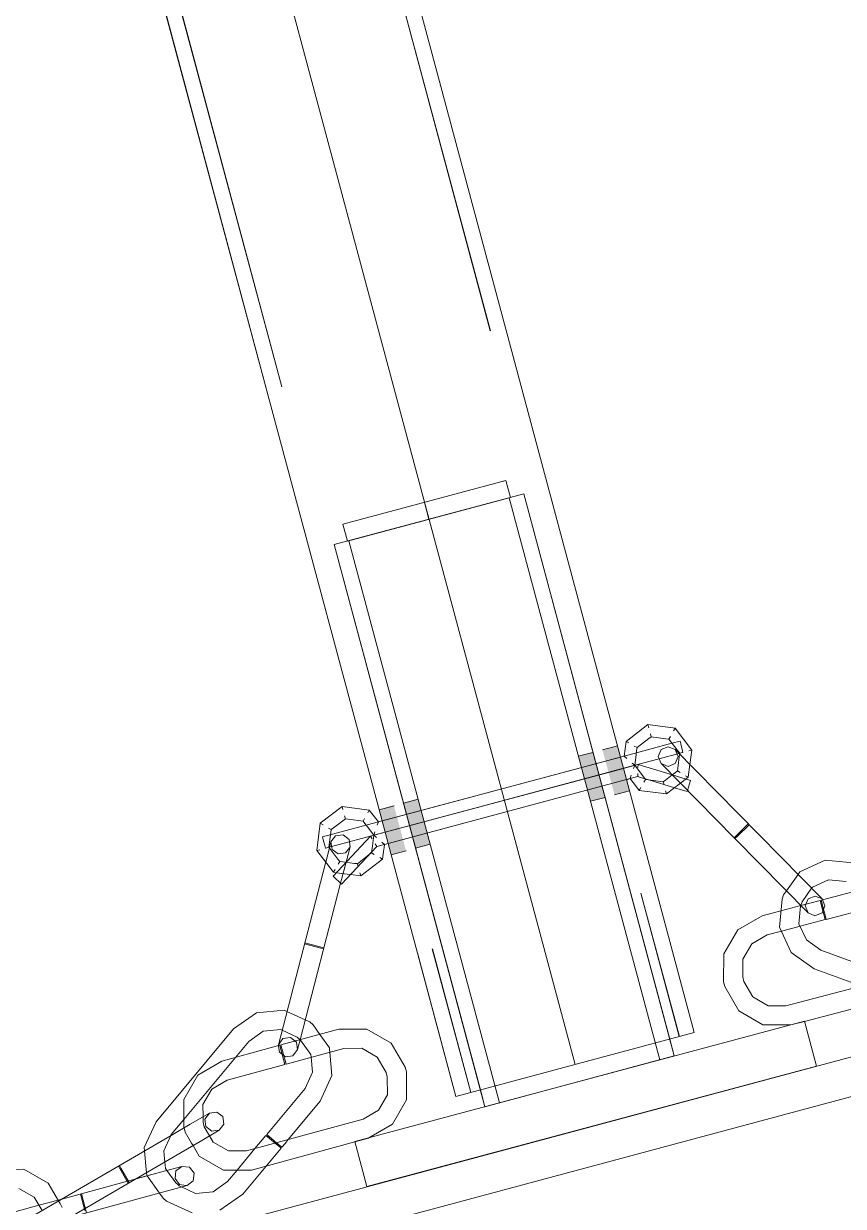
# Model space of a CAD drawing. Header units: millimetres. Extents: x -753 to 90, y 56274 to 56868.
# Drawn here: x -370.289 to -367.471, y 56741.739 to 56745.803 of the extents above; entities that cross this region are included whole.
import ezdxf

# ---------------------------------------------------------------- set-up
doc = ezdxf.new("R2010")
doc.units = ezdxf.units.MM
doc.linetypes.add('XKITLINE00', pattern=[0])
doc.linetypes.add('XKITLINE02', pattern=[4, 2, -2])
for name, color, linetype, lineweight in [('Cota', 4, 'Continuous', 0), ('Parafuso', 3, 'Continuous', 0), ('Peça', 2, 'Continuous', 0)]:
    doc.layers.add(name, color=color, linetype=linetype, lineweight=lineweight)

# ---------------------------------------------------------------- blocks, each defined once
blk = doc.blocks.new('*A1312')
at = {"layer": 'Peça', "color": 1, "linetype": 'XKITLINE00', "lineweight": 0}
for p, q in [((-398.5629, 56733.9141), (-252.5628, 56773.0337)), ((-398.5287, 56733.7866), (-252.5628, 56772.8971))]:
    blk.add_line(p, q, dxfattribs=at)
blk = doc.blocks.new('*A1711')
at = {"layer": 'Peça', "color": 7, "linetype": 'XKITLINE02', "lineweight": 0}
for p, q in [((-372.308, 56758.2703), (-368.0348, 56742.3224)), ((-373.0247, 56758.0783), (-368.7515, 56742.1303)), ((-373.0759, 56758.0646), (-368.8027, 56742.1166)), ((-368.2372, 56743.2827), (-368.2166, 56743.2055)), ((-367.984, 56742.336), (-368.8027, 56742.1166))]:
    blk.add_line(p, q, dxfattribs=at)
at = {"layer": 'Peça', "color": 4, "linetype": 'XKITLINE00', "lineweight": 0}
for p, q in [((-372.2103, 56758.1103), (-368.2372, 56743.2827)), ((-368.2166, 56743.2055), (-367.9836, 56742.3361)), ((-367.9836, 56742.3361), (-367.984, 56742.336))]:
    blk.add_line(p, q, dxfattribs=at)
blk = doc.blocks.new('*A1712')
at = {"layer": 'Peça', "color": 7, "linetype": 'XKITLINE02', "lineweight": 0}
for p, q in [((-372.3082, 56758.2703), (-368.0352, 56742.3222)), ((-373.0249, 56758.0783), (-368.752, 56742.1302)), ((-368.2377, 56743.2825), (-368.217, 56743.2053)), ((-369.0568, 56743.0631), (-369.0361, 56742.9859))]:
    blk.add_line(p, q, dxfattribs=at)
at = {"layer": 'Peça', "color": 4, "linetype": 'XKITLINE00', "lineweight": 0}
for p, q in [((-372.2104, 56758.1102), (-368.2377, 56743.2825)), ((-373.0295, 56757.8908), (-369.0568, 56743.0631)), ((-368.217, 56743.2053), (-367.984, 56742.336)), ((-369.0361, 56742.9859), (-368.8031, 56742.1165)), ((-367.984, 56742.336), (-368.8031, 56742.1165))]:
    blk.add_line(p, q, dxfattribs=at)
blk = doc.blocks.new('*A1713')
at = {"layer": 'Peça', "color": 4, "linetype": 'XKITLINE00', "lineweight": 0}
for p, q in [((-368.0973, 56743.3087), (-368.1075, 56743.2847)), ((-368.1075, 56743.2847), (-368.0977, 56743.2606)), ((-368.0732, 56743.3184), (-368.0973, 56743.3087)), ((-368.0493, 56743.3083), (-368.0732, 56743.3184)), ((-368.0493, 56743.3083), (-367.5442, 56742.7951)), ((-368.0977, 56743.2606), (-367.8466, 56743.0054)), ((-367.8052, 56743.0462), (-367.8466, 56743.0054)), ((-367.8367, 56743.0096), (-367.7953, 56743.0503)), ((-367.7981, 56743.0531), (-367.8052, 56743.0462)), ((-367.8438, 56743.0026), (-367.8466, 56743.0054)), ((-367.8438, 56743.0026), (-367.8367, 56743.0096)), ((-367.8438, 56743.0026), (-367.5927, 56742.7474)), ((-367.621, 56742.8879), (-367.5336, 56742.9282)), ((-367.5336, 56742.9282), (-367.4377, 56742.9194)), ((-367.621, 56742.8879), (-367.627, 56742.8793)), ((-367.5775, 56742.8356), (-367.5802, 56742.8318)), ((-367.5775, 56742.8356), (-367.522, 56742.8612)), ((-367.522, 56742.8612), (-367.4612, 56742.8556)), ((-367.6909, 56742.6983), (-367.6821, 56742.7942)), ((-367.6821, 56742.7942), (-367.6765, 56742.8092)), ((-367.6765, 56742.8092), (-367.6669, 56742.8229)), ((-367.5344, 56742.771), (-367.5442, 56742.7951)), ((-367.3947, 56742.8311), (-367.5429, 56742.792)), ((-367.6857, 56742.7544), (-367.7503, 56742.7374)), ((-367.6238, 56742.7099), (-367.6183, 56742.7707)), ((-367.6183, 56742.7707), (-367.6175, 56742.7727)), ((-367.6173, 56742.7724), (-367.6177, 56742.7723)), ((-367.5446, 56742.7471), (-367.5344, 56742.771)), ((-367.5417, 56742.7539), (-367.5338, 56742.7241)), ((-367.5391, 56742.7599), (-367.5325, 56742.7348)), ((-367.3307, 56742.7776), (-367.5299, 56742.7251)), ((-367.8339, 56742.6896), (-367.7503, 56742.7374)), ((-367.5338, 56742.7241), (-367.6199, 56742.7014)), ((-367.5927, 56742.7474), (-367.5687, 56742.7373)), ((-367.5687, 56742.7373), (-367.5446, 56742.7471)), ((-367.5299, 56742.7251), (-367.5325, 56742.7348)), ((-367.8824, 56742.6064), (-367.8339, 56742.6896)), ((-367.786, 56742.6413), (-367.733, 56742.6716)), ((-367.6844, 56742.6844), (-367.733, 56742.6716)), ((-367.6505, 56742.6109), (-367.6909, 56742.6983)), ((-367.5983, 56742.6544), (-367.6238, 56742.7099)), ((-367.8168, 56742.5885), (-367.786, 56742.6413)), ((-367.5983, 56742.6544), (-367.5484, 56742.6192)), ((-367.8824, 56742.6064), (-367.8828, 56742.5101)), ((-367.817, 56742.5274), (-367.8168, 56742.5885)), ((-367.6505, 56742.6109), (-367.5719, 56742.5554)), ((-367.5484, 56742.6192), (-367.3551, 56742.5479)), ((-367.5719, 56742.5554), (-367.3786, 56742.4841)), ((-367.8828, 56742.5101), (-367.8787, 56742.4946)), ((-367.813, 56742.512), (-367.817, 56742.5274)), ((-367.7826, 56742.4589), (-367.813, 56742.512)), ((-367.8309, 56742.411), (-367.8787, 56742.4946)), ((-367.4107, 56742.496), (-367.6688, 56742.4279)), ((-367.7826, 56742.4589), (-367.7299, 56742.4282)), ((-367.7299, 56742.4282), (-367.6688, 56742.4279)), ((-367.2994, 56742.455), (-367.6049, 56742.3745)), ((-367.8309, 56742.411), (-367.7477, 56742.3626)), ((-367.6539, 56742.3622), (-367.7477, 56742.3626))]:
    blk.add_line(p, q, dxfattribs=at)
at = {"layer": 'Peça', "color": 7, "linetype": 'XKITLINE02', "lineweight": 0}
for p, q in [((-368.0496, 56743.2602), (-368.0395, 56743.2842)), ((-368.0448, 56743.2973), (-368.0493, 56743.3083)), ((-368.0395, 56743.2842), (-368.0448, 56743.2973)), ((-368.0977, 56743.2606), (-368.0738, 56743.2504)), ((-368.0738, 56743.2504), (-368.0496, 56743.2602)), ((-367.8367, 56743.0096), (-367.8438, 56743.0026)), ((-367.627, 56742.8793), (-367.6611, 56742.8311)), ((-367.6669, 56742.8229), (-367.6611, 56742.8311)), ((-367.5802, 56742.8318), (-367.6127, 56742.7857)), ((-367.6024, 56742.7716), (-367.5923, 56742.7955)), ((-367.5923, 56742.7955), (-367.5682, 56742.8053)), ((-367.5682, 56742.8053), (-367.5551, 56742.7997)), ((-367.5551, 56742.7997), (-367.5442, 56742.7951)), ((-367.5473, 56742.7909), (-367.5429, 56742.792)), ((-367.6177, 56742.7723), (-367.6857, 56742.7544)), ((-367.6175, 56742.7727), (-367.6127, 56742.7857)), ((-367.6173, 56742.7724), (-367.5511, 56742.7899)), ((-367.5927, 56742.7474), (-367.6024, 56742.7716)), ((-367.5511, 56742.7899), (-367.5417, 56742.7539)), ((-367.5473, 56742.7909), (-367.5391, 56742.7599)), ((-367.5325, 56742.7348), (-367.5299, 56742.7251)), ((-367.675, 56742.6869), (-367.6844, 56742.6844)), ((-367.6199, 56742.7014), (-367.675, 56742.6869)), ((-367.6514, 56742.3622), (-367.6539, 56742.3622)), ((-367.6049, 56742.3745), (-367.6514, 56742.3622))]:
    blk.add_line(p, q, dxfattribs=at)
blk = doc.blocks.new('*A1793')
at = {"layer": 'Parafuso', "color": 7, "linetype": 'XKITLINE02', "lineweight": 0}
for p, q in [((-368.2988, 56743.3076), (-368.2476, 56743.3213)), ((-368.3822, 56743.2853), (-368.3319, 56743.2987)), ((-368.2574, 56743.1531), (-368.2062, 56743.1668)), ((-368.9829, 56743.1243), (-368.9327, 56743.1378)), ((-368.3408, 56743.1307), (-368.2905, 56743.1442)), ((-369.0667, 56743.1019), (-369.0155, 56743.1156)), ((-369.0253, 56742.9473), (-368.9741, 56742.961)), ((-368.9415, 56742.9698), (-368.8913, 56742.9832))]:
    blk.add_line(p, q, dxfattribs=at)
blk = doc.blocks.new('*A1794')
at = {"layer": 'Parafuso'}
for points in [[(-368.2992, 56743.3075), (-368.248, 56743.3212), (-368.2066, 56743.1667), (-368.2578, 56743.1529)], [(-368.3822, 56743.2853), (-368.3319, 56743.2987), (-368.2905, 56743.1442), (-368.3408, 56743.1307)], [(-368.9829, 56743.1243), (-368.9327, 56743.1378), (-368.8913, 56742.9832), (-368.9415, 56742.9698)], [(-369.0671, 56743.1018), (-369.0159, 56743.1155), (-368.9745, 56742.9609), (-369.0257, 56742.9472)]]:
    blk.add_hatch(color=7, dxfattribs=at).paths.add_polyline_path(points, flags=17)
at = {"layer": 'Parafuso', "color": 7, "linetype": 'XKITLINE00', "lineweight": 0}
for p, q in [((-368.248, 56743.3212), (-368.2992, 56743.3075)), ((-368.3319, 56743.2987), (-368.3822, 56743.2853)), ((-368.2066, 56743.1667), (-368.2578, 56743.1529)), ((-368.9327, 56743.1378), (-368.9829, 56743.1243)), ((-368.2905, 56743.1442), (-368.3408, 56743.1307)), ((-369.0159, 56743.1155), (-369.0671, 56743.1018)), ((-368.9745, 56742.9609), (-369.0257, 56742.9472)), ((-368.8913, 56742.9832), (-368.9415, 56742.9698))]:
    blk.add_line(p, q, dxfattribs=at)
blk = doc.blocks.new('*A1795')
at = {"layer": 'Peça', "color": 7, "linetype": 'XKITLINE02', "lineweight": 0}
for p, q in [((-369.2211, 56744.0129), (-368.57, 56744.1874)), ((-368.1026, 56742.2421), (-368.6203, 56744.1739)), ((-368.57, 56744.1874), (-368.0524, 56742.2555)), ((-369.2211, 56744.0129), (-368.7034, 56742.0811)), ((-369.1708, 56744.0264), (-368.6532, 56742.0946)), ((-368.0524, 56742.2555), (-368.7034, 56742.0811))]:
    blk.add_line(p, q, dxfattribs=at)
blk = doc.blocks.new('*A1796')
at = {"layer": 'Peça', "color": 4, "linetype": 'XKITLINE00', "lineweight": 0}
for p, q in [((-367.6051, 56742.3753), (-369.1506, 56741.9612)), ((-367.5637, 56742.2207), (-367.6051, 56742.3753)), ((-367.5637, 56742.2207), (-369.1092, 56741.8066)), ((-369.1092, 56741.8066), (-369.1506, 56741.9612))]:
    blk.add_line(p, q, dxfattribs=at)
blk = doc.blocks.new('*A1797')
at = {"layer": 'Peça', "color": 7, "linetype": 'XKITLINE02', "lineweight": 0}
for p, q in [((-367.6051, 56742.3753), (-369.1506, 56741.9612)), ((-367.6051, 56742.3753), (-367.5637, 56742.2207)), ((-367.5637, 56742.2207), (-369.1092, 56741.8066)), ((-369.1506, 56741.9612), (-369.1092, 56741.8066))]:
    blk.add_line(p, q, dxfattribs=at)
blk = doc.blocks.new('*A1798')
at = {"layer": 'Peça', "color": 4, "linetype": 'XKITLINE00', "lineweight": 0}
for p, q in [((-368.2179, 56743.3367), (-368.143, 56743.3942)), ((-368.143, 56743.3942), (-368.0495, 56743.3818)), ((-368.1402, 56743.3837), (-368.143, 56743.3942)), ((-368.1346, 56743.3628), (-368.1318, 56743.3523)), ((-368.0549, 56743.3725), (-368.0495, 56743.3818)), ((-368.0495, 56743.3818), (-367.992, 56743.307)), ((-368.2246, 56743.2861), (-368.2179, 56743.3367)), ((-368.2179, 56743.3367), (-368.2085, 56743.3313)), ((-368.1898, 56743.3205), (-368.1804, 56743.3151)), ((-368.1397, 56743.3463), (-368.1804, 56743.3151)), ((-368.1397, 56743.3463), (-368.1318, 56743.3523)), ((-368.1318, 56743.3523), (-368.081, 56743.3457)), ((-368.081, 56743.3457), (-368.0711, 56743.3443)), ((-368.0657, 56743.3537), (-368.0711, 56743.3443)), ((-368.0711, 56743.3443), (-368.0399, 56743.3037)), ((-368.2342, 56743.2835), (-368.2376, 56743.2826)), ((-368.2342, 56743.2835), (-368.2246, 56743.2861)), ((-368.2246, 56743.2861), (-368.2155, 56743.2782)), ((-368.1836, 56743.2908), (-368.1884, 56743.2544)), ((-368.1817, 56743.3052), (-368.1836, 56743.2908)), ((-368.1817, 56743.3052), (-368.1804, 56743.3151)), ((-368.0399, 56743.3037), (-368.0338, 56743.2958)), ((-368.0338, 56743.2958), (-368.0342, 56743.293)), ((-368.0234, 56743.2986), (-368.0338, 56743.2958)), ((-368.0025, 56743.3042), (-367.992, 56743.307)), ((-367.992, 56743.307), (-367.9986, 56743.2568)), ((-368.1884, 56743.2544), (-368.2273, 56743.2439)), ((-368.2239, 56743.2449), (-368.2273, 56743.2439)), ((-368.1974, 56743.2623), (-368.1884, 56743.2544)), ((-368.1923, 56743.243), (-368.1884, 56743.2544)), ((-368.1511, 56743.2058), (-368.1884, 56743.2544)), ((-368.2135, 56743.2062), (-368.2169, 56743.2053)), ((-368.2135, 56743.2062), (-368.2039, 56743.2088)), ((-368.2039, 56743.2088), (-368.2, 56743.2202)), ((-368.1978, 56743.2009), (-368.2039, 56743.2088)), ((-368.1978, 56743.2009), (-368.1889, 56743.1894)), ((-368.1565, 56743.1964), (-368.1511, 56743.2058)), ((-368.1412, 56743.2045), (-368.1511, 56743.2058)), ((-368.1412, 56743.2045), (-368.0904, 56743.1978)), ((-368.0825, 56743.2039), (-368.0904, 56743.1978)), ((-368.0876, 56743.1873), (-368.0904, 56743.1978)), ((-368.0594, 56743.2216), (-368.0825, 56743.2039)), ((-368.1889, 56743.1894), (-368.1728, 56743.1683)), ((-368.1728, 56743.1683), (-368.1673, 56743.1777)), ((-368.1728, 56743.1683), (-368.0792, 56743.156)), ((-368.082, 56743.1664), (-368.0792, 56743.156)), ((-368.0792, 56743.156), (-368.0311, 56743.1929)), ((-369.0568, 56743.0632), (-369.2613, 56743.0084)), ((-369.2587, 56742.9987), (-369.2613, 56743.0084)), ((-369.2536, 56742.9794), (-369.2587, 56742.9987)), ((-369.0465, 56743.0245), (-369.251, 56742.9698)), ((-369.0964, 56743.0112), (-369.2251, 56742.8732)), ((-369.0465, 56743.0245), (-369.0964, 56743.0112)), ((-369.091, 56743.0022), (-369.0964, 56743.0112)), ((-369.251, 56742.9698), (-369.2536, 56742.9794)), ((-369.075, 56742.9755), (-369.1958, 56742.8459)), ((-369.075, 56742.9755), (-369.0803, 56742.9844)), ((-369.0653, 56742.9781), (-369.075, 56742.9755)), ((-369.0361, 56742.9859), (-369.0653, 56742.9781)), ((-369.2251, 56742.8732), (-369.1958, 56742.8459))]:
    blk.add_line(p, q, dxfattribs=at)
at = {"layer": 'Peça', "color": 7, "linetype": 'XKITLINE02', "lineweight": 0}
for p, q in [((-368.143, 56743.3942), (-368.1402, 56743.3837)), ((-368.1318, 56743.3523), (-368.1346, 56743.3628)), ((-368.0495, 56743.3818), (-368.0549, 56743.3725)), ((-368.2179, 56743.3367), (-368.2085, 56743.3313)), ((-368.1804, 56743.3151), (-368.1898, 56743.3205)), ((-368.0711, 56743.3443), (-368.0657, 56743.3537)), ((-368.2376, 56743.2826), (-369.0568, 56743.0632)), ((-368.2246, 56743.2861), (-368.2155, 56743.2782)), ((-368.0342, 56743.293), (-368.0405, 56743.245)), ((-368.0338, 56743.2958), (-368.0234, 56743.2986)), ((-367.992, 56743.307), (-368.0025, 56743.3042)), ((-368.2273, 56743.2439), (-369.0465, 56743.0245)), ((-368.2273, 56743.2439), (-369.0465, 56743.0245)), ((-368.1884, 56743.2544), (-368.1974, 56743.2623)), ((-368.1884, 56743.2544), (-368.1923, 56743.243)), ((-368.0405, 56743.245), (-368.0418, 56743.2351)), ((-367.9986, 56743.2568), (-368.0042, 56743.2141)), ((-368.2169, 56743.2053), (-369.0361, 56742.9859)), ((-368.2039, 56743.2088), (-368.2, 56743.2202)), ((-368.1511, 56743.2058), (-368.1565, 56743.1964)), ((-368.0904, 56743.1978), (-368.0876, 56743.1873)), ((-368.0514, 56743.2277), (-368.0594, 56743.2216)), ((-368.0514, 56743.2277), (-368.0498, 56743.229)), ((-368.0498, 56743.229), (-368.0418, 56743.2351)), ((-368.0418, 56743.2351), (-368.0325, 56743.2296)), ((-368.0325, 56743.2296), (-368.0418, 56743.2351)), ((-368.0254, 56743.1972), (-368.0043, 56743.2134)), ((-368.0137, 56743.2188), (-368.0043, 56743.2134)), ((-368.0137, 56743.2188), (-368.0043, 56743.2134)), ((-368.0043, 56743.2134), (-368.0042, 56743.2141)), ((-368.1728, 56743.1683), (-368.1673, 56743.1777)), ((-368.0792, 56743.156), (-368.082, 56743.1664)), ((-368.0254, 56743.1972), (-368.0311, 56743.1929)), ((-369.2613, 56743.0084), (-369.2587, 56742.9987)), ((-369.2587, 56742.9987), (-369.2536, 56742.9794)), ((-369.0964, 56743.0112), (-369.091, 56743.0022)), ((-369.2536, 56742.9794), (-369.251, 56742.9698)), ((-369.075, 56742.9755), (-369.0803, 56742.9844))]:
    blk.add_line(p, q, dxfattribs=at)
blk = doc.blocks.new('*A1799')
at = {"layer": 'Peça', "color": 7, "linetype": 'XKITLINE02', "lineweight": 0}
for p, q in [((-369.1912, 56744.0831), (-368.6309, 56744.2332)), ((-368.6309, 56744.2332), (-368.6154, 56744.1752)), ((-368.6154, 56744.1752), (-369.1757, 56744.0251)), ((-368.6154, 56744.1752), (-368.6291, 56744.1715)), ((-368.9111, 56744.1581), (-368.8955, 56744.1002)), ((-369.1757, 56744.0251), (-369.1912, 56744.0831))]:
    blk.add_line(p, q, dxfattribs=at)
blk = doc.blocks.new('*A1800')
at = {"layer": 'Peça', "color": 7, "linetype": 'XKITLINE02', "lineweight": 0}
for p, q in [((-369.2211, 56744.0129), (-368.57, 56744.1874)), ((-368.6203, 56744.1739), (-368.1026, 56742.2421)), ((-368.57, 56744.1874), (-368.0679, 56742.3135)), ((-369.2211, 56744.0129), (-368.719, 56742.1391)), ((-369.1708, 56744.0264), (-368.6532, 56742.0946)), ((-368.0524, 56742.2555), (-368.7034, 56742.0811))]:
    blk.add_line(p, q, dxfattribs=at)
at = {"layer": 'Peça', "color": 4, "linetype": 'XKITLINE00', "lineweight": 0}
for p, q in [((-368.0679, 56742.3135), (-368.0524, 56742.2555)), ((-368.719, 56742.1391), (-368.7034, 56742.0811))]:
    blk.add_line(p, q, dxfattribs=at)
blk = doc.blocks.new('*A1801')
at = {"layer": 'Peça', "color": 7, "linetype": 'XKITLINE02', "lineweight": 0}
for p, q in [((-369.2167, 56743.012), (-369.2324, 56742.9913)), ((-369.1909, 56743.0157), (-369.2167, 56743.012)), ((-369.1702, 56743), (-369.1909, 56743.0157)), ((-369.169, 56742.9917), (-369.1702, 56743)), ((-369.2505, 56742.9214), (-369.2378, 56742.9705)), ((-369.2375, 56742.9716), (-369.2324, 56742.9913)), ((-369.237, 56742.9735), (-369.2341, 56742.9846)), ((-369.2341, 56742.9846), (-369.2324, 56742.9913)), ((-369.2315, 56742.9853), (-369.2324, 56742.9913)), ((-369.2288, 56742.9655), (-369.2315, 56742.9853)), ((-369.208, 56742.9498), (-369.2288, 56742.9655)), ((-369.1822, 56742.9534), (-369.1737, 56742.9648)), ((-369.1737, 56742.9648), (-369.1666, 56742.9742)), ((-369.208, 56742.9498), (-369.1822, 56742.9534)), ((-369.1803, 56742.9212), (-369.1991, 56742.8489)), ((-369.3233, 56742.6409), (-369.2671, 56742.6263)), ((-369.3223, 56742.6448), (-369.2565, 56742.6277)), ((-369.2575, 56742.6238), (-369.2671, 56742.6263)), ((-369.2671, 56742.6263), (-369.2575, 56742.6238)), ((-369.3836, 56742.4087), (-369.3208, 56742.3797)), ((-369.4132, 56742.2944), (-369.4061, 56742.3038)), ((-369.4061, 56742.3038), (-369.3975, 56742.3151)), ((-369.4003, 56742.3441), (-369.3491, 56742.3205)), ((-369.3975, 56742.3151), (-369.3718, 56742.3187)), ((-369.3718, 56742.3187), (-369.351, 56742.3031)), ((-369.3491, 56742.3205), (-369.3385, 56742.3116)), ((-369.3386, 56742.3112), (-369.3474, 56742.2773)), ((-369.3386, 56742.3112), (-369.3423, 56742.297)), ((-369.3382, 56742.3113), (-369.3368, 56742.3102)), ((-369.3021, 56742.261), (-369.3368, 56742.3102)), ((-369.2703, 56742.3298), (-369.2378, 56742.2839)), ((-369.4114, 56742.2811), (-369.4128, 56742.291)), ((-369.4096, 56742.2686), (-369.4114, 56742.2811)), ((-369.4096, 56742.2686), (-369.4, 56742.2613)), ((-369.3631, 56742.2565), (-369.3474, 56742.2773)), ((-369.351, 56742.3031), (-369.3474, 56742.2773)), ((-369.2373, 56742.2786), (-369.2378, 56742.2839)), ((-369.2373, 56742.2786), (-369.2364, 56742.2686)), ((-369.5607, 56742.2508), (-369.7379, 56742.0378)), ((-369.3948, 56742.2574), (-369.3888, 56742.2529)), ((-369.3906, 56742.2266), (-369.3932, 56742.2362)), ((-369.3888, 56742.2529), (-369.3631, 56742.2565)), ((-369.3016, 56742.2603), (-369.3021, 56742.261)), ((-369.3016, 56742.2603), (-369.3008, 56742.2511)), ((-369.6722, 56742.0351), (-369.6722, 56742.0466)), ((-369.6722, 56742.0276), (-369.6722, 56742.0351)), ((-369.668, 56742.0122), (-369.6722, 56742.0276)), ((-369.6663, 56742.0385), (-369.6505, 56742.0592)), ((-369.6628, 56742.0127), (-369.6663, 56742.0385)), ((-369.783, 56741.982), (-369.807, 56741.93)), ((-369.7336, 56741.9943), (-369.7375, 56742.0086)), ((-369.7115, 56741.9565), (-369.7336, 56741.9943)), ((-369.668, 56742.0122), (-369.6498, 56741.981)), ((-369.642, 56741.997), (-369.6628, 56742.0127)), ((-369.642, 56741.997), (-369.628, 56741.9989)), ((-369.628, 56741.9989), (-369.6163, 56742.0005)), ((-369.4534, 56741.9857), (-369.4457, 56741.9793)), ((-369.7115, 56741.9565), (-369.7065, 56741.9479)), ((-369.4037, 56741.9391), (-369.4551, 56741.8774)), ((-369.4242, 56741.9563), (-369.4113, 56741.9455)), ((-369.4242, 56741.9563), (-369.4149, 56741.9485)), ((-369.4195, 56741.9575), (-369.4011, 56741.9422)), ((-369.4149, 56741.9485), (-369.4113, 56741.9455)), ((-369.4113, 56741.9455), (-369.4037, 56741.9391)), ((-369.4037, 56741.9391), (-369.4113, 56741.9455)), ((-369.4011, 56741.9422), (-369.3904, 56741.9552)), ((-369.3904, 56741.9552), (-369.3793, 56741.9685)), ((-369.1039, 56741.973), (-369.1503, 56741.9604)), ((-369.1039, 56741.973), (-369.1017, 56741.9743)), ((-369.8729, 56741.9296), (-369.8671, 56741.8658)), ((-369.8045, 56741.9023), (-369.807, 56741.93)), ((-369.8045, 56741.9023), (-369.8035, 56741.8914)), ((-369.4936, 56741.9374), (-369.5551, 56741.8635)), ((-369.9633, 56741.877), (-369.929, 56741.8182)), ((-369.9598, 56741.879), (-369.9548, 56741.8704)), ((-369.9548, 56741.8704), (-369.9598, 56741.879)), ((-369.9548, 56741.8704), (-369.9256, 56741.8202)), ((-369.8661, 56741.8549), (-369.8671, 56741.8658)), ((-369.7964, 56741.8621), (-369.7662, 56741.8193)), ((-369.7685, 56741.8345), (-369.7652, 56741.8603)), ((-369.7652, 56741.8603), (-369.754, 56741.869)), ((-369.754, 56741.869), (-369.7446, 56741.8762)), ((-369.818, 56741.8562), (-370.1575, 56741.7638)), ((-369.8639, 56741.8437), (-369.8221, 56741.7846)), ((-369.7526, 56741.8139), (-369.7685, 56741.8345)), ((-369.7662, 56741.8193), (-369.7579, 56741.8124)), ((-370.0787, 56741.7251), (-370.0939, 56741.7811)), ((-370.09, 56741.7821), (-370.0722, 56741.7165)), ((-369.7579, 56741.8124), (-369.7539, 56741.8091)), ((-369.7539, 56741.8091), (-369.7459, 56741.8054)), ((-369.7526, 56741.8139), (-369.7385, 56741.8121)), ((-369.7385, 56741.8121), (-369.7268, 56741.8106)), ((-370.2362, 56741.7423), (-370.1706, 56741.7602)), ((-370.1706, 56741.7602), (-370.2362, 56741.7423)), ((-370.1638, 56741.7486), (-370.1688, 56741.7572)), ((-370.156, 56741.7352), (-370.1638, 56741.7486))]:
    blk.add_line(p, q, dxfattribs=at)
at = {"layer": 'Peça', "color": 4, "linetype": 'XKITLINE00', "lineweight": 0}
for p, q in [((-369.2375, 56742.9716), (-369.2378, 56742.9705)), ((-369.2375, 56742.9716), (-369.237, 56742.9735)), ((-369.1666, 56742.9742), (-369.1803, 56742.9212)), ((-369.1666, 56742.9742), (-369.169, 56742.9917)), ((-369.2515, 56742.9177), (-369.4132, 56742.2944)), ((-369.2515, 56742.9177), (-369.2505, 56742.9214)), ((-369.1991, 56742.8489), (-369.3386, 56742.3112)), ((-369.5676, 56742.3488), (-369.4889, 56742.4043)), ((-369.4889, 56742.4043), (-369.3931, 56742.4131)), ((-369.3931, 56742.4131), (-369.3836, 56742.4087)), ((-369.8337, 56742.029), (-369.5676, 56742.3488)), ((-369.4654, 56742.3405), (-369.4046, 56742.3461)), ((-369.4046, 56742.2933), (-369.2058, 56742.3474)), ((-369.4046, 56742.3461), (-369.4003, 56742.3441)), ((-369.3208, 56742.3797), (-369.3056, 56742.3727)), ((-369.3056, 56742.3727), (-369.2933, 56742.3625)), ((-369.2933, 56742.3625), (-369.2703, 56742.3298)), ((-369.2058, 56742.3474), (-369.1095, 56742.3478)), ((-369.1095, 56742.3478), (-369.0259, 56742.3)), ((-369.5153, 56742.3053), (-369.5607, 56742.2508)), ((-369.5153, 56742.3053), (-369.4654, 56742.3405)), ((-369.3385, 56742.3116), (-369.3382, 56742.3113)), ((-369.6072, 56742.2381), (-369.4084, 56742.2922)), ((-369.4128, 56742.291), (-369.4132, 56742.2944)), ((-369.4084, 56742.2922), (-369.4058, 56742.2826)), ((-369.4058, 56742.2826), (-369.3906, 56742.2266)), ((-369.4046, 56742.2933), (-369.3867, 56742.2277)), ((-369.1879, 56742.2818), (-369.3867, 56742.2277)), ((-369.2364, 56742.2686), (-369.229, 56742.188)), ((-369.1268, 56742.282), (-369.1879, 56742.2818)), ((-369.1268, 56742.282), (-369.0738, 56742.2517)), ((-369.0259, 56742.3), (-368.9775, 56742.2168)), ((-369.6904, 56742.1896), (-369.6072, 56742.2381)), ((-369.5893, 56742.1725), (-369.3906, 56742.2266)), ((-369.4, 56742.2613), (-369.3948, 56742.2574)), ((-369.3008, 56742.2511), (-369.296, 56742.1995)), ((-369.0431, 56742.1989), (-369.0738, 56742.2517)), ((-369.7382, 56742.106), (-369.6904, 56742.1896)), ((-369.3216, 56742.1441), (-369.296, 56742.1995)), ((-369.2694, 56742.1006), (-369.229, 56742.188)), ((-369.0389, 56742.1835), (-369.0431, 56742.1989)), ((-369.0386, 56742.1224), (-369.0389, 56742.1835)), ((-368.9775, 56742.2168), (-368.9733, 56742.2014)), ((-368.9729, 56742.1051), (-368.9733, 56742.2014)), ((-369.6724, 56742.0887), (-369.6421, 56742.1417)), ((-369.6421, 56742.1417), (-369.5893, 56742.1725)), ((-369.4534, 56741.9857), (-369.3216, 56742.1441)), ((-369.7378, 56742.0098), (-369.7382, 56742.106)), ((-369.3793, 56741.9685), (-369.2694, 56742.1006)), ((-369.0689, 56742.0694), (-369.0386, 56742.1224)), ((-369.0207, 56742.0215), (-368.9729, 56742.1051)), ((-369.6722, 56742.0466), (-369.6724, 56742.0887)), ((-369.6247, 56742.0627), (-369.6505, 56742.0592)), ((-369.604, 56742.047), (-369.6247, 56742.0627)), ((-369.1217, 56742.0386), (-369.0689, 56742.0694)), ((-369.874, 56741.9416), (-369.8337, 56742.029)), ((-369.7162, 56742.021), (-369.7818, 56741.9827)), ((-369.7379, 56742.0378), (-369.7814, 56741.9855)), ((-369.6505, 56742.0592), (-369.7162, 56742.021)), ((-369.6163, 56742.0005), (-369.6005, 56742.0212)), ((-369.6005, 56742.0212), (-369.604, 56742.047)), ((-369.5231, 56741.9293), (-369.1217, 56742.0386)), ((-369.1017, 56741.9743), (-369.0207, 56742.0215)), ((-369.7818, 56741.9827), (-370.2726, 56741.6967)), ((-369.7814, 56741.9855), (-369.783, 56741.982)), ((-369.7375, 56742.0086), (-369.7378, 56742.0098)), ((-369.6163, 56742.0005), (-369.6819, 56741.9622)), ((-369.6498, 56741.981), (-369.6372, 56741.9594)), ((-369.456, 56741.9826), (-369.4936, 56741.9374)), ((-369.456, 56741.9826), (-369.4242, 56741.9563)), ((-369.4534, 56741.9857), (-369.4273, 56741.964)), ((-369.874, 56741.9416), (-369.8729, 56741.9296)), ((-369.6819, 56741.9622), (-369.7476, 56741.924)), ((-369.7065, 56741.9479), (-369.6851, 56741.9111)), ((-369.6372, 56741.9594), (-369.5842, 56741.9291)), ((-369.1503, 56741.9604), (-369.5052, 56741.8637)), ((-369.4273, 56741.964), (-369.4195, 56741.9575)), ((-369.7476, 56741.924), (-370.2383, 56741.638)), ((-369.6851, 56741.9111), (-369.6015, 56741.8633)), ((-369.5842, 56741.9291), (-369.5231, 56741.9293)), ((-370.3843, 56741.8658), (-370.2881, 56741.8662)), ((-370.2881, 56741.8662), (-370.2045, 56741.8184)), ((-369.7446, 56741.8762), (-369.904, 56741.8328)), ((-369.8035, 56741.8914), (-369.8014, 56741.8692)), ((-369.8014, 56741.8692), (-369.7964, 56741.8621)), ((-369.7188, 56741.8729), (-369.7446, 56741.8762)), ((-369.7029, 56741.8523), (-369.7188, 56741.8729)), ((-369.6015, 56741.8633), (-369.5052, 56741.8637)), ((-369.5551, 56741.8635), (-369.5877, 56741.8243)), ((-369.4551, 56741.8774), (-369.5355, 56741.7808)), ((-370.1688, 56741.7572), (-370.2045, 56741.8184)), ((-369.8653, 56741.8457), (-369.8661, 56741.8549)), ((-369.8653, 56741.8457), (-369.8639, 56741.8437)), ((-369.7268, 56741.8106), (-369.7062, 56741.8265)), ((-369.7062, 56741.8265), (-369.7029, 56741.8523)), ((-369.6376, 56741.7891), (-369.5877, 56741.8243)), ((-370.3054, 56741.8004), (-370.2524, 56741.7701)), ((-369.7268, 56741.8106), (-370.131, 56741.7005)), ((-369.8221, 56741.7846), (-369.8097, 56741.767)), ((-369.7459, 56741.8054), (-369.6984, 56741.7835)), ((-369.6984, 56741.7835), (-369.6376, 56741.7891)), ((-369.6141, 56741.7253), (-369.5355, 56741.7808)), ((-370.2362, 56741.7423), (-370.4393, 56741.687)), ((-370.2256, 56741.7241), (-370.2524, 56741.7701)), ((-370.1575, 56741.7638), (-370.1706, 56741.7602)), ((-369.7974, 56741.7568), (-369.8097, 56741.767)), ((-369.71, 56741.7165), (-369.7974, 56741.7568))]:
    blk.add_line(p, q, dxfattribs=at)
blk = doc.blocks.new('*A1802')
at = {"layer": 'Peça', "color": 4, "linetype": 'XKITLINE00', "lineweight": 0}
for p, q in [((-368.0603, 56743.3302), (-368.1827, 56743.2974)), ((-368.0339, 56743.2959), (-368.0364, 56743.2952)), ((-368.1043, 56743.277), (-368.1884, 56743.2545)), ((-368.1883, 56743.2545), (-368.177, 56743.2575)), ((-368.177, 56743.2575), (-368.1771, 56743.2471)), ((-368.177, 56743.2575), (-368.0594, 56743.2216)), ((-368.1531, 56743.2084), (-368.1396, 56743.2043)), ((-368.0514, 56743.1773), (-368.0082, 56743.1641)), ((-368.0069, 56743.1683), (-368.0082, 56743.1641)), ((-369.1941, 56743.1125), (-369.269, 56743.0551)), ((-369.1006, 56743.1002), (-369.1941, 56743.1125)), ((-369.1941, 56743.1125), (-369.1913, 56743.1021)), ((-369.1829, 56743.0707), (-369.1857, 56743.0812)), ((-369.1006, 56743.1002), (-369.106, 56743.0908)), ((-369.0695, 56743.0597), (-369.1006, 56743.1002)), ((-369.269, 56743.0551), (-369.2813, 56742.9615)), ((-369.269, 56743.0551), (-369.2596, 56743.0497)), ((-369.2315, 56743.0334), (-369.2409, 56743.0388)), ((-369.2235, 56743.0395), (-369.2315, 56743.0334)), ((-369.1829, 56743.0707), (-369.2235, 56743.0395)), ((-369.173, 56743.0694), (-369.1829, 56743.0707)), ((-369.173, 56743.0694), (-369.1222, 56743.0627)), ((-369.1222, 56743.0627), (-369.1168, 56743.0721)), ((-369.1161, 56743.0548), (-369.1222, 56743.0627)), ((-369.1113, 56743.0486), (-369.1161, 56743.0548)), ((-369.2328, 56743.0235), (-369.2338, 56743.0158)), ((-369.2328, 56743.0235), (-369.2315, 56743.0334)), ((-369.2813, 56742.9615), (-369.2708, 56742.9643)), ((-369.2813, 56742.9615), (-369.2238, 56742.8867)), ((-369.2395, 56742.9727), (-369.2083, 56742.9321)), ((-369.0929, 56742.9534), (-369.0925, 56742.9567)), ((-369.0554, 56742.9318), (-369.052, 56742.9581)), ((-369.052, 56742.9581), (-369.0501, 56742.9725)), ((-369.0501, 56742.9725), (-369.0488, 56742.9824)), ((-369.2083, 56742.9321), (-369.2022, 56742.9242)), ((-369.2022, 56742.9242), (-369.2076, 56742.9148)), ((-369.2022, 56742.9242), (-369.1923, 56742.9229)), ((-369.1923, 56742.9229), (-369.1802, 56742.9213)), ((-369.1303, 56742.8743), (-369.0554, 56742.9318)), ((-369.1009, 56742.9474), (-369.0929, 56742.9534)), ((-369.0929, 56742.9534), (-369.0835, 56742.948)), ((-369.0554, 56742.9318), (-369.0648, 56742.9372)), ((-369.2238, 56742.8867), (-369.2184, 56742.896)), ((-369.2238, 56742.8867), (-369.2137, 56742.8853)), ((-369.165, 56742.8789), (-369.1303, 56742.8743)), ((-369.1387, 56742.9057), (-369.139, 56742.9068)), ((-369.1303, 56742.8743), (-369.1331, 56742.8848))]:
    blk.add_line(p, q, dxfattribs=at)
at = {"layer": 'Peça', "color": 7, "linetype": 'XKITLINE02', "lineweight": 0}
for p, q in [((-368.0327, 56743.3376), (-368.0603, 56743.3302)), ((-368.0301, 56743.3279), (-368.0327, 56743.3376)), ((-368.0301, 56743.3279), (-368.0327, 56743.3376)), ((-368.0264, 56743.3141), (-368.0301, 56743.3279)), ((-368.025, 56743.3086), (-368.0301, 56743.3279)), ((-368.1827, 56743.2974), (-369.0598, 56743.0623)), ((-368.0364, 56743.2952), (-368.1043, 56743.277)), ((-368.0339, 56743.2959), (-368.0224, 56743.2989)), ((-368.025, 56743.3086), (-368.0264, 56743.3141)), ((-368.025, 56743.3086), (-368.0224, 56743.2989)), ((-368.0224, 56743.2989), (-368.025, 56743.3086)), ((-368.1977, 56743.252), (-369.0849, 56743.0141)), ((-368.1884, 56743.2545), (-368.9679, 56743.0455)), ((-368.1977, 56743.252), (-368.1883, 56743.2545)), ((-368.1771, 56743.2471), (-368.177, 56743.2575)), ((-368.1873, 56743.2133), (-369.0488, 56742.9824)), ((-368.1777, 56743.2159), (-368.1873, 56743.2133)), ((-368.1777, 56743.2159), (-368.1775, 56743.2263)), ((-368.1777, 56743.2159), (-368.1775, 56743.2238)), ((-368.1681, 56743.213), (-368.1777, 56743.2159)), ((-368.1775, 56743.2238), (-368.1775, 56743.2263)), ((-368.1681, 56743.213), (-368.161, 56743.2108)), ((-368.161, 56743.2108), (-368.1531, 56743.2084)), ((-368.1396, 56743.2043), (-368.0514, 56743.1773)), ((-368.0594, 56743.2216), (-367.9965, 56743.2023)), ((-367.9965, 56743.2023), (-368.0069, 56743.1683)), ((-369.1913, 56743.1021), (-369.1941, 56743.1125)), ((-369.1857, 56743.0812), (-369.1829, 56743.0707)), ((-369.106, 56743.0908), (-369.1006, 56743.1002)), ((-369.269, 56743.0551), (-369.2596, 56743.0497)), ((-369.2409, 56743.0388), (-369.2315, 56743.0334)), ((-369.1168, 56743.0721), (-369.1222, 56743.0627)), ((-369.1073, 56743.0433), (-369.1113, 56743.0486)), ((-369.1073, 56743.0433), (-369.0849, 56743.0141)), ((-369.0695, 56743.0597), (-369.0733, 56743.0483)), ((-369.0733, 56743.0483), (-369.0695, 56743.0597)), ((-369.0598, 56743.0623), (-369.0695, 56743.0597)), ((-369.2338, 56743.0158), (-369.2382, 56742.9826)), ((-369.0897, 56742.9777), (-369.0873, 56742.996)), ((-369.0873, 56742.996), (-369.0849, 56743.0141)), ((-369.0811, 56743.0255), (-369.0849, 56743.0141)), ((-369.0849, 56743.0141), (-369.0811, 56743.0255)), ((-369.0849, 56743.0141), (-369.0759, 56743.0062)), ((-369.0759, 56743.0062), (-369.0849, 56743.0141)), ((-369.2813, 56742.9615), (-369.2708, 56742.9643)), ((-369.2395, 56742.9727), (-369.2499, 56742.9699)), ((-369.2499, 56742.9699), (-369.2395, 56742.9727)), ((-369.2382, 56742.9826), (-369.2395, 56742.9727)), ((-369.0925, 56742.9567), (-369.0916, 56742.9634)), ((-369.0916, 56742.9634), (-369.09, 56742.9758)), ((-369.09, 56742.9758), (-369.0897, 56742.9777)), ((-369.0488, 56742.9824), (-369.0578, 56742.9904)), ((-369.0578, 56742.9904), (-369.0488, 56742.9824)), ((-369.2076, 56742.9148), (-369.2022, 56742.9242)), ((-369.1802, 56742.9213), (-369.1681, 56742.9197)), ((-369.1681, 56742.9197), (-369.1514, 56742.9175)), ((-369.1514, 56742.9175), (-369.1437, 56742.9165)), ((-369.1437, 56742.9165), (-369.1415, 56742.9162)), ((-369.1009, 56742.9474), (-369.1415, 56742.9162)), ((-369.139, 56742.9068), (-369.1415, 56742.9162)), ((-369.1415, 56742.9162), (-369.1387, 56742.9057)), ((-369.0835, 56742.948), (-369.0929, 56742.9534)), ((-369.0648, 56742.9372), (-369.0554, 56742.9318)), ((-369.2238, 56742.8867), (-369.2184, 56742.896)), ((-369.2137, 56742.8853), (-369.1772, 56742.8805)), ((-369.1772, 56742.8805), (-369.165, 56742.8789)), ((-369.1303, 56742.8743), (-369.1331, 56742.8848))]:
    blk.add_line(p, q, dxfattribs=at)
blk = doc.blocks.new('*A1803')
at = {"layer": 'Peça', "color": 7, "linetype": 'XKITLINE02', "lineweight": 0}
for p, q in [((-368.6309, 56744.2332), (-369.1912, 56744.0831)), ((-368.6309, 56744.2332), (-368.6447, 56744.2295)), ((-368.6154, 56744.1752), (-368.6309, 56744.2332)), ((-369.1757, 56744.0251), (-368.6154, 56744.1752)), ((-368.9111, 56744.1581), (-368.8955, 56744.1002)), ((-369.1757, 56744.0251), (-369.1912, 56744.0831))]:
    blk.add_line(p, q, dxfattribs=at)
blk = doc.blocks.new('*A2190')
at = {"layer": 'Cota', "color": 7, "linetype": 'XKITLINE00', "lineweight": 0}
blk.add_line((-368.3932, 56742.2264), (-387.7749, 56814.5609), dxfattribs=at)
blk = doc.blocks.new('*A2191')
at = {"layer": 'Cota', "color": 7, "linetype": 'XKITLINE00', "lineweight": 0}
blk.add_line((-368.3932, 56742.2264), (-387.7749, 56814.5609), dxfattribs=at)

msp = doc.modelspace()

# ---------------------------------------------------------------- block references
at = {"lineweight": 0}
for name in ['*A2191', '*A2190', '*A1312', '*A1712', '*A1711', '*A1799', '*A1803', '*A1795', '*A1800', '*A1798', '*A1713', '*A1802', '*A1794', '*A1793', '*A1801', '*A1796', '*A1797']:
    msp.add_blockref(name, (0, 0), dxfattribs=at)

doc.saveas('drawing.dxf')
